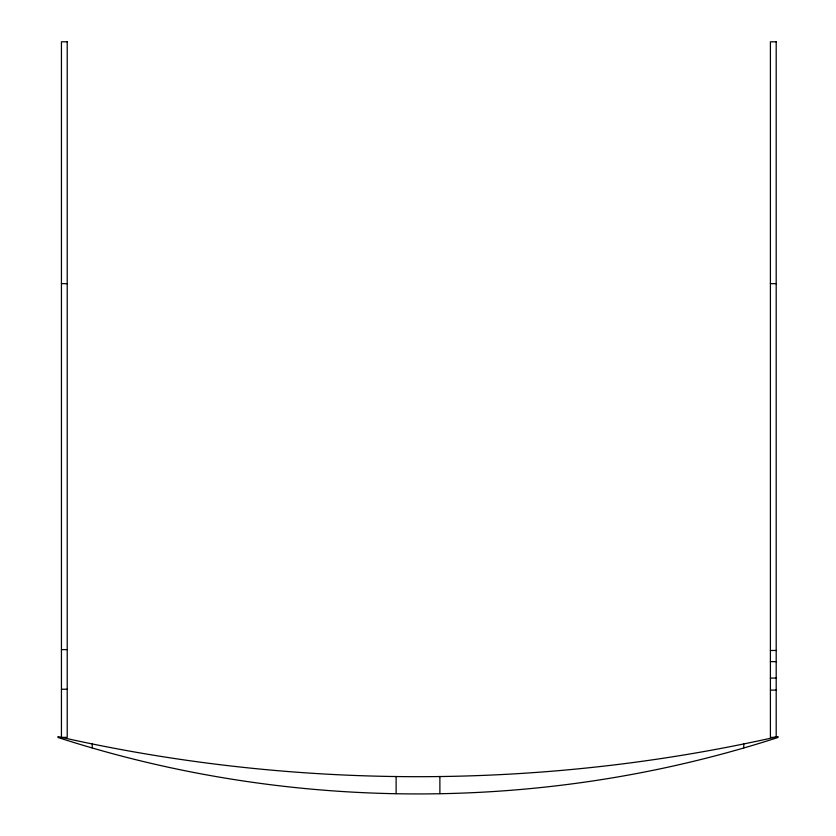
<?xml version="1.0" encoding="UTF-8"?>
<svg xmlns="http://www.w3.org/2000/svg" width="836" height="836" viewBox="0 0 836 836"><rect width="100%" height="100%" fill="white"/><g stroke="black" fill="none" stroke-linecap="round" stroke-linejoin="round"><path stroke-width="1.25" d="M778.055 737.457C545.856 812.759 290.144 812.759 57.945 737.457M778.055 736.568C541.979 790.062 294.021 790.062 57.945 736.568M61.436 283.665L67.214 283.665M770.405 283.665L776.195 283.665M61.436 649.603L67.214 649.603M770.405 650.481L776.195 650.481M770.405 661.642L776.195 661.642M770.405 678.069L776.195 678.069M61.436 689.23L67.214 689.23M770.405 690.108L776.195 690.108M743.758 743.841L743.758 747.812M439.882 776.445L439.882 793.615M396.118 776.445L396.118 793.615M92.242 743.841L92.242 747.812M67.214 41.8L61.436 41.8L61.436 737.373L67.214 737.373L67.214 41.8M776.195 41.8L770.405 41.8L770.405 737.373L776.195 737.373L776.195 41.8"/></g></svg>
